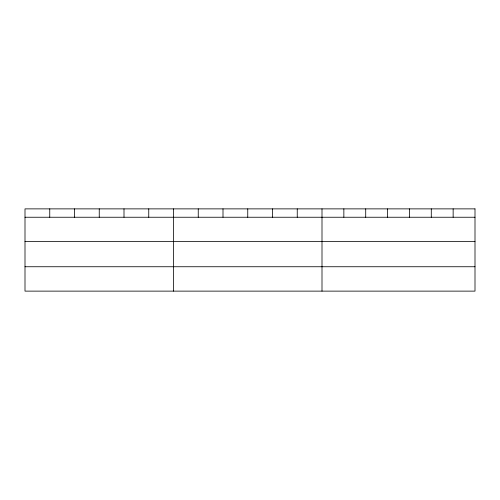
<?xml version="1.0" encoding="UTF-8"?>
<svg xmlns="http://www.w3.org/2000/svg" width="500" height="500" viewBox="0 0 500 500"><rect width="100%" height="100%" fill="white"/><g stroke="black" fill="none" stroke-linecap="round" stroke-linejoin="round"><path stroke-width="0.75" d="M25 217.244L475 217.244M25 241.625L475 241.625M25 266.744L475 266.744M453.144 208.875L453.144 217.244M431.287 208.875L431.287 217.244M409.431 208.875L409.431 217.244M387.569 208.875L387.569 217.244M365.712 208.875L365.712 217.244M343.856 208.875L343.856 217.244M322 208.875L322 291.125M297.25 208.875L297.25 217.244M272.5 208.875L272.5 217.244M247.75 208.875L247.75 217.244M223 208.875L223 217.244M198.25 208.875L198.25 217.244M173.5 208.875L173.5 291.125M148.75 208.875L148.75 217.244M124 208.875L124 217.244M99.25 208.875L99.25 217.244M74.5 208.875L74.5 217.244M49.75 208.875L49.75 217.244M475 208.875L25 208.875L25 291.125L475 291.125L475 208.875"/></g></svg>
